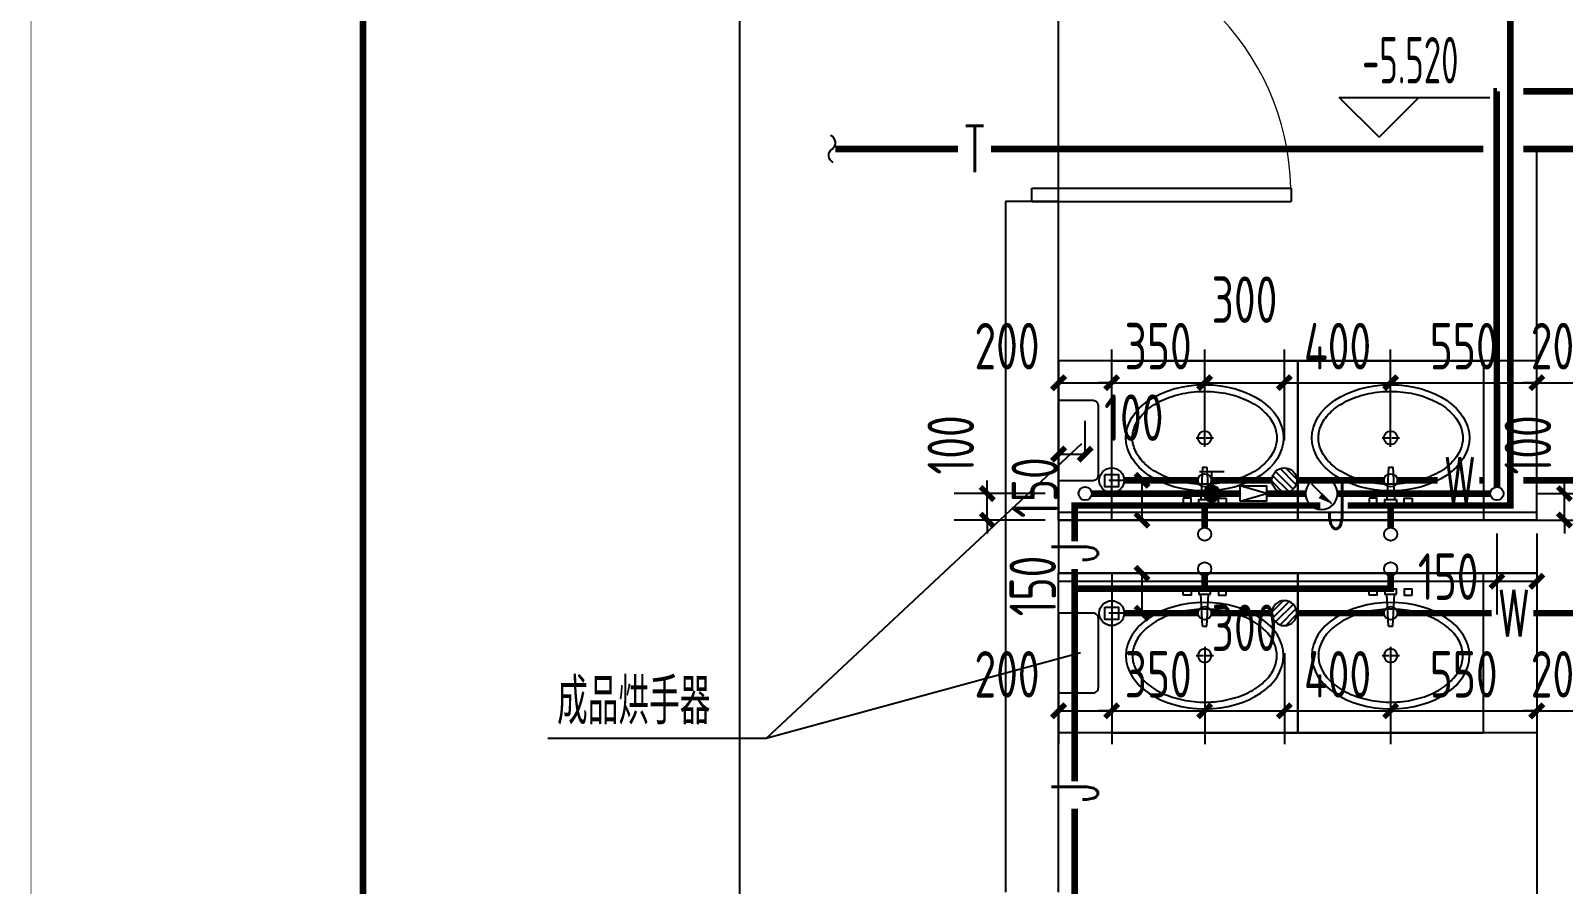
# Model space of a CAD drawing. Extents: x 57845 to 99897, y -155062 to -111524.
# Drawn here: x 57845 to 63614, y -135421 to -132207 of the extents above; entities that cross this region are included whole.
import ezdxf

# ---------------------------------------------------------------- set-up
doc = ezdxf.new("R2010")
doc.units = 0
doc.header["$LTSCALE"] = 1000
doc.header["$MEASUREMENT"] = 0
for name, color, linetype in [('01-标注_标高', 200, 'Continuous'), ('01-标注_符号', 200, 'Continuous'), ('109-34 核心筒$0$A-TECH-SANT', 231, 'Continuous'), ('A-C_门', 150, 'Continuous'), ('A-I_卫-洁具', 241, 'Continuous'), ('A_STR-砌块墙', 121, 'Continuous'), ('EQUIP_地漏', 7, 'Continuous'), ('EQUIP_污水', 7, 'Continuous'), ('EQUIP_给水', 7, 'Continuous'), ('PIPE-中水', 122, 'Continuous'), ('PIPE-污水', 2, 'Continuous'), ('PIPE-给水', 3, 'Continuous'), ('PIPE-通气', 30, 'Continuous'), ('TEXT_污水', 7, 'Continuous'), ('TEXT_给水', 7, 'Continuous'), ('TEXT_通气', 7, 'Continuous'), ('TWT_DIM', 3, 'Continuous'), ('VALVE_给水', 7, 'Continuous'), ('VPIPE-给水', 3, 'Continuous')]:
    doc.layers.add(name, color=color, linetype=linetype)
doc.layers.add('04-不打印_视口', color=5, linetype='Continuous', plot=False)
doc.layers.add('04-不打印_辅助线', color=165, linetype='Continuous', plot=False)
doc.styles.add('_TCH_DIM', font='ROS1', dxfattribs={"width": 0.8, "bigfont": 'JD'})
doc.styles.add('_TCH_DIM_T3', font='ROS1', dxfattribs={"width": 0.8, "bigfont": 'JD'})
doc.styles.add('_TWT_PIPETEXT', font='SIMPLEX', dxfattribs={"width": 0.8, "height": 3.5, "bigfont": 'HZTXT'})
doc.styles.add('样式 1', font='ros.shx', dxfattribs={"width": 0.7, "bigfont": 'jd.shx'})
doc.dimstyles.new('_TWT_ARCH&&50', dxfattribs={"dimtxt": 175, "dimasz": 50, "dimexe": 125, "dimexo": 150, "dimgap": 50, "dimtad": 1, "dimdec": 0, "dimzin": 0, "dimdsep": 46, "dimtxsty": '_TCH_DIM_T3', "dimblk": 'ARCHTICK', "dimcen": 0.09, "dimazin": 2, "dimtfac": 1, "dimtdec": 0, "dimtix": 1, "dimtmove": 2, "dimatfit": 3, "dimfxl": 0, "dimtolj": 1, "dimtzin": 0, "dimarcsym": 0})

# ---------------------------------------------------------------- blocks, each defined once
blk = doc.blocks.new('图框-A1')
for points, const_width in [([(0, 0), (841, 0), (841, 594), (0, 594)], 0.05), ([(766, 584), (25, 584), (25, 10), (766, 10)], 0.5)]:
    blk.add_lwpolyline(points, close=True, dxfattribs=dict(const_width=const_width))
blk = doc.blocks.new('meae')
for p, q in [((-215, 0), (-243.8, 0)), ((-210, 5), (-210, 32.8)), ((-176.7, 0), (-205, 0)), ((-99.5, 8), (21.7, 14.4)), ((-99.5, -8), (-99.5, 8)), ((21.7, -14.4), (21.7, 14.4)), ((-210, -32.3), (-210, -5)), ((-99.5, -8), (21.7, -14.4))]:
    blk.add_line(p, q)
for points in [[(17.2, 81.4), (40, 81.4), (40, 51.4), (17.2, 51.4)], [(21.7, 21.4), (40, 21.4), (40, -21.4), (21.7, -21.4)], [(17.2, -81.4), (40, -81.4), (40, -51.4), (17.2, -51.4)]]:
    blk.add_lwpolyline(points, close=True)
at = {"const_width": 0.84}
blk.add_lwpolyline([(-209.6, -0.1, -1), (-210.4, -0.1, -1)], format="xyb", close=True, dxfattribs=at)
blk.add_circle((-210, 0), 25.2)
blk.add_ellipse((-210, 0), major_axis=(0, -296.8), ratio=0.673766)
at = {"color": 8}
blk.add_open_spline([(-210, -271.8), (-201.6, -271.8), (-193.3, -270.9), (-176.6, -267), (-168.2, -264.1), (-151.7, -256.3), (-143.6, -251.4), (-127.7, -239.7), (-119.9, -232.8), (-105, -217.1), (-97.9, -208.3), (-84.5, -189), (-78.3, -178.5), (-66.9, -156.1), (-61.7, -144.2), (-52.7, -119.1), (-48.8, -106), (-42.4, -79), (-39.9, -65.1), (-36.4, -36.9), (-35.4, -22.5), (-34.8, 6.2), (-35.3, 20.7), (-37.7, 49.2), (-39.6, 63.3), (-45, 90.9), (-48.3, 104.3), (-56.4, 130.2), (-61.1, 142.6), (-71.6, 166.1), (-77.5, 177.1), (-90.2, 197.7), (-97, 207.1), (-111.4, 224.2), (-118.9, 231.8), (-134.5, 245.1), (-142.5, 250.8), (-158.9, 260.1), (-167.2, 263.7), (-183.8, 269), (-192.2, 270.7), (-208.9, 272.2), (-217.3, 271.9), (-234, 269.5), (-242.4, 267.4), (-259, 261.1), (-267.2, 256.9), (-283.4, 246.7), (-291.3, 240.5), (-306.7, 226.3), (-314.1, 218.2), (-328.1, 200.2), (-334.7, 190.4), (-346.9, 169), (-352.4, 157.6), (-362.4, 133.5), (-366.8, 120.8), (-374.2, 94.4), (-377.2, 80.8), (-381.8, 52.9), (-383.4, 38.7), (-385.1, 10.1), (-385.2, -4.4), (-383.9, -33.1), (-382.5, -47.4), (-378.3, -75.4), (-375.4, -89.1), (-368.4, -115.7), (-364.2, -128.5), (-354.5, -153), (-349.1, -164.6), (-337.2, -186.3), (-330.7, -196.4), (-316.9, -214.8), (-309.6, -223.2), (-294.4, -237.9), (-286.5, -244.3), (-270.4, -255.1), (-262.2, -259.5), (-245.6, -266.3), (-237.3, -268.8), (-222.6, -271.3), (-216.3, -271.8), (-210, -271.8)], degree=3, knots=[0, 0, 0, 0, 0.154173, 0.154173, 0.308346, 0.308346, 0.462518, 0.462518, 0.616691, 0.616691, 0.770864, 0.770864, 0.925037, 0.925037, 1.07921, 1.07921, 1.233382, 1.233382, 1.387555, 1.387555, 1.541728, 1.541728, 1.695901, 1.695901, 1.850074, 1.850074, 2.004247, 2.004247, 2.158419, 2.158419, 2.312592, 2.312592, 2.466765, 2.466765, 2.620938, 2.620938, 2.775111, 2.775111, 2.929283, 2.929283, 3.083456, 3.083456, 3.237629, 3.237629, 3.391802, 3.391802, 3.545975, 3.545975, 3.700147, 3.700147, 3.85432, 3.85432, 4.008493, 4.008493, 4.162666, 4.162666, 4.316839, 4.316839, 4.471011, 4.471011, 4.625184, 4.625184, 4.779357, 4.779357, 4.93353, 4.93353, 5.087703, 5.087703, 5.241876, 5.241876, 5.396048, 5.396048, 5.550221, 5.550221, 5.704394, 5.704394, 5.858567, 5.858567, 6.01274, 6.01274, 6.166912, 6.166912, 6.283185, 6.283185, 6.283185, 6.283185], dxfattribs=at)
at = {"layer": '04-不打印_辅助线'}
blk.add_lwpolyline([(-500, -350), (-500, 350), (100, 350), (100, -350)], close=True, dxfattribs=at)
blk = doc.blocks.new('$DorLib2D$00000001')
at = {"ltscale": 0.5}
for p, q in [((0.45, 0.975), (0.5, 0.975)), ((0.45, 0), (0.45, 0.975)), ((0.5, 0), (0.5, 0.975)), ((0.5, 0), (0.45, 0))]:
    blk.add_line(p, q, dxfattribs=at)
at = {"lineweight": 13, "ltscale": 0.5}
blk.add_arc((0.475, 0), 0.975, 91.46928, 180, dxfattribs=at)
blk = doc.blocks.new('11')
at = {"layer": '01-标注_标高'}
for p, q in [((67840.1, -132608.4), (67690.1, -132458.4)), ((67690.1, -132458.4), (68257.3, -132458.4)), ((67840.1, -132608.4), (67990.1, -132458.4))]:
    blk.add_line(p, q, dxfattribs=at)
at = {"layer": '01-标注_符号'}
for p, q in [((66720.7, -133762.8), (65533.4, -134871.4)), ((66716.4, -134548.7), (65533.4, -134871.4)), ((65533.4, -134871.4), (64711.1, -134871.4))]:
    blk.add_line(p, q, dxfattribs=at)
at = {"layer": '04-不打印_视口', "elevation": 0}
blk.add_lwpolyline([(65433.8, -128899.9), (73633.8, -128899.9), (73633.8, -138699.9), (65433.8, -138699.9)], close=True, dxfattribs=at)
at = {"layer": '109-34 核心筒$0$A-TECH-SANT', "elevation": 0}
for points in [[(66633.8, -133899.9), (66763.8, -133899.9, 0.414214), (66783.8, -133879.9), (66783.8, -133619.9, 0.414214), (66763.8, -133599.9), (66633.8, -133599.9)], [(66633.8, -134699.9), (66763.8, -134699.9, 0.414214), (66783.8, -134679.9), (66783.8, -134419.9, 0.414214), (66763.8, -134399.9), (66633.8, -134399.9)]]:
    blk.add_lwpolyline(points, format="xyb", close=True, dxfattribs=at)
at = {"layer": 'A-C_门', "color": 8}
blk.add_line((66633.8, -132849.9, 0), (66633.8, -131849.9, 0), dxfattribs=at)
at = {"layer": 'A-I_卫-洁具', "ltscale": 0.1}
for p, q in [((66633.8, -134019.9, 0), (68433.8, -134019.9, 0)), ((66633.8, -134279.9, 0), (68433.8, -134279.9, 0))]:
    blk.add_line(p, q, dxfattribs=at)
at = {"layer": 'A-I_卫-洁具', "ltscale": 0.1, "elevation": 0}
for points in [[(66633.8, -134049.9), (68433.8, -134049.9), (68433.8, -133449.9), (66633.8, -133449.9)], [(66633.8, -134249.9), (68433.8, -134249.9), (68433.8, -134849.9), (66633.8, -134849.9)]]:
    blk.add_lwpolyline(points, close=True, dxfattribs=at)
at = {"layer": 'A_STR-砌块墙', "color": 8}
for p, q in [((68433.8, -134049.9), (68433.8, -132649.9)), ((68433.8, -132649.9), (68633.8, -132649.9)), ((66633.8, -132849.9), (66433.8, -132849.9)), ((66433.8, -132849.9), (66433.8, -134149.9)), ((66633.8, -134049.9), (66633.8, -132849.9)), ((68433.8, -134049.9), (66633.8, -134049.9)), ((66433.8, -134149.9), (66433.8, -135449.9)), ((68433.8, -134249.9), (66633.8, -134249.9)), ((66633.8, -135449.9), (66633.8, -134249.9)), ((68433.8, -134249.9), (68433.8, -135649.9))]:
    blk.add_line(p, q, dxfattribs=at)
at = {"layer": 'A-C_门', "color": 8, "xscale": -1000, "yscale": -1000, "zscale": 200, "rotation": 89.99999999998768}
blk.add_blockref('$DorLib2D$00000001', (66533.8, -132349.9), dxfattribs=at)
at = {"layer": 'A-I_卫-洁具', "ltscale": 0.1, "rotation": 270}
for p in [(67183.8, -133949.9, 0), (67883.8, -133949.9, 0)]:
    blk.add_blockref('meae', p, dxfattribs=at)
at = {"layer": 'A-I_卫-洁具', "ltscale": 0.1, "xscale": -1, "rotation": 270}
for p in [(67183.8, -134349.9, 0), (67883.8, -134349.9, 0)]:
    blk.add_blockref('meae', p, dxfattribs=at)
at = {"layer": '01-标注_标高', "color": 7, "style": '_TCH_DIM', "width": 0.64}
blk.add_text('-5.520', height=175, dxfattribs=at).set_placement((67776.5, -132405.9))
at = {"layer": '01-标注_符号', "color": 7, "style": '样式 1', "width": 0.7}
blk.add_text('成品烘手器', height=173.64, dxfattribs=at).set_placement((64746.1, -134818.9))
blk = doc.blocks.new('$TwtSys$00000147')
blk.add_circle((0, 0, 0), 1)
blk = doc.blocks.new('$TwtSys$00000141')
for p, q in [((-94, 8), (-10, 92)), ((-94, 8), (-10, 92)), ((-87, -35), (35, 87)), ((-87, -35), (35, 87)), ((-66, -66), (66, 66)), ((-66, -66), (66, 66)), ((-32, -87), (88, 33)), ((-32, -87), (88, 33)), ((11, -92), (92, -11)), ((11, -92), (92, -11))]:
    blk.add_line(p, q)
blk.add_circle((0, 0), 94)
blk.add_circle((0, 0), 94)
blk = doc.blocks.new('_ArchTick')
at = {"color": 0, "linetype": 'ByBlock', "const_width": 0.4}
blk.add_lwpolyline([(-0.5, -0.5), (0.5, 0.5)], dxfattribs=at)
blk = doc.blocks.new('*D252')
at = {"layer": 'Defpoints', "color": 0}
for p in [(62027.9, -134249.9), (62263.7, -134249.9), (62263.7, -134399.9)]:
    blk.add_point(p, dxfattribs=at)
at = {"layer": 'TWT_DIM', "color": 0, "lineweight": -2}
for p, q in [((62113.7, -134249.9), (61902.9, -134249.9)), ((62027.9, -134399.9), (62027.9, -134249.9)), ((62113.7, -134399.9), (61902.9, -134399.9))]:
    blk.add_line(p, q, dxfattribs=at)
at = {"layer": 'TWT_DIM', "color": 0, "lineweight": -2, "xscale": 50, "yscale": 50, "zscale": 50}
for p, rotation in [((62027.9, -134249.9), 90), ((62027.9, -134399.9), 270)]:
    blk.add_blockref('_ArchTick', p, dxfattribs=dict(at, rotation=rotation))
at = {"layer": 'TWT_DIM', "color": 0, "insert": (61616.5, -134297.8), "char_height": 175, "attachment_point": 5, "rotation": 90, "style": '_TCH_DIM_T3'}
blk.add_mtext('\\A1;150', dxfattribs=at)
blk = doc.blocks.new('*D253')
at = {"layer": 'Defpoints', "color": 0}
for p in [(62027.9, -133899.9), (62263.7, -133899.9), (62263.7, -134049.9)]:
    blk.add_point(p, dxfattribs=at)
at = {"layer": 'TWT_DIM', "color": 0, "lineweight": -2}
for p, q in [((62113.7, -133899.9), (61902.9, -133899.9)), ((62027.9, -134049.9), (62027.9, -133899.9)), ((62113.7, -134049.9), (61902.9, -134049.9))]:
    blk.add_line(p, q, dxfattribs=at)
at = {"layer": 'TWT_DIM', "color": 0, "lineweight": -2, "xscale": 50, "yscale": 50, "zscale": 50}
for p, rotation in [((62027.9, -133899.9), 90), ((62027.9, -134049.9), 270)]:
    blk.add_blockref('_ArchTick', p, dxfattribs=dict(at, rotation=rotation))
at = {"layer": 'TWT_DIM', "color": 0, "insert": (61624.3, -133927.4), "char_height": 175, "attachment_point": 5, "rotation": 90, "style": '_TCH_DIM_T3'}
blk.add_mtext('\\A1;150', dxfattribs=at)
blk = doc.blocks.new('*D255')
at = {"layer": 'Defpoints', "color": 0}
for p in [(61913.7, -133532.3), (61713.7, -133899.9), (61913.7, -133899.9)]:
    blk.add_point(p, dxfattribs=at)
at = {"layer": 'TWT_DIM', "color": 0, "lineweight": -2}
for p, q in [((61713.7, -133749.9), (61713.7, -133407.3)), ((61913.7, -133749.9), (61913.7, -133407.3)), ((61713.7, -133532.3), (61913.7, -133532.3))]:
    blk.add_line(p, q, dxfattribs=at)
at = {"layer": 'TWT_DIM', "color": 0, "lineweight": -2, "xscale": 50, "yscale": 50, "zscale": 50, "rotation": 180}
blk.add_blockref('_ArchTick', (61713.7, -133532.3), dxfattribs=at)
at = {"layer": 'TWT_DIM', "color": 0, "lineweight": -2, "xscale": 50, "yscale": 50, "zscale": 50}
blk.add_blockref('_ArchTick', (61913.7, -133532.3), dxfattribs=at)
at = {"layer": 'TWT_DIM', "color": 0, "insert": (61519.7, -133394.8), "char_height": 175, "attachment_point": 5, "style": '_TCH_DIM_T3'}
blk.add_mtext('\\A1;200', dxfattribs=at)
blk = doc.blocks.new('*D256')
at = {"layer": 'Defpoints', "color": 0}
for p in [(62263.7, -133532.3), (61913.7, -133899.9), (62263.7, -133899.9)]:
    blk.add_point(p, dxfattribs=at)
at = {"layer": 'TWT_DIM', "color": 0, "lineweight": -2}
for p, q in [((61913.7, -133749.9), (61913.7, -133407.3)), ((62263.7, -133749.9), (62263.7, -133407.3)), ((61913.7, -133532.3), (61863.7, -133532.3)), ((61913.7, -133532.3), (62263.7, -133532.3)), ((62263.7, -133532.3), (62313.7, -133532.3))]:
    blk.add_line(p, q, dxfattribs=at)
at = {"layer": 'TWT_DIM', "color": 0, "lineweight": -2, "xscale": 50, "yscale": 50, "zscale": 50}
blk.add_blockref('_ArchTick', (61913.7, -133532.3), dxfattribs=at)
at = {"layer": 'TWT_DIM', "color": 0, "lineweight": -2, "xscale": 50, "yscale": 50, "zscale": 50, "rotation": 180}
blk.add_blockref('_ArchTick', (62263.7, -133532.3), dxfattribs=at)
at = {"layer": 'TWT_DIM', "color": 0, "insert": (62088.7, -133394.8), "char_height": 175, "attachment_point": 5, "style": '_TCH_DIM_T3'}
blk.add_mtext('\\A1;350', dxfattribs=at)
blk = doc.blocks.new('*D257')
at = {"layer": 'Defpoints', "color": 0}
for p in [(62563.7, -133532.3), (62263.7, -133899.9), (62563.7, -133899.9)]:
    blk.add_point(p, dxfattribs=at)
at = {"layer": 'TWT_DIM', "color": 0, "lineweight": -2}
for p, q in [((62263.7, -133749.9), (62263.7, -133407.3)), ((62563.7, -133749.9), (62563.7, -133407.3)), ((62263.7, -133532.3), (62563.7, -133532.3))]:
    blk.add_line(p, q, dxfattribs=at)
at = {"layer": 'TWT_DIM', "color": 0, "lineweight": -2, "xscale": 50, "yscale": 50, "zscale": 50, "rotation": 180}
blk.add_blockref('_ArchTick', (62263.7, -133532.3), dxfattribs=at)
at = {"layer": 'TWT_DIM', "color": 0, "lineweight": -2, "xscale": 50, "yscale": 50, "zscale": 50}
blk.add_blockref('_ArchTick', (62563.7, -133532.3), dxfattribs=at)
at = {"layer": 'TWT_DIM', "color": 0, "insert": (62413.7, -133219.8), "char_height": 175, "attachment_point": 5, "style": '_TCH_DIM_T3'}
blk.add_mtext('\\A1;300', dxfattribs=at)
blk = doc.blocks.new('*D258')
at = {"layer": 'Defpoints', "color": 0}
for p in [(62963.7, -133532.3), (62563.7, -133899.9), (62963.7, -133899.9)]:
    blk.add_point(p, dxfattribs=at)
at = {"layer": 'TWT_DIM', "color": 0, "lineweight": -2}
for p, q in [((62563.7, -133749.9), (62563.7, -133407.3)), ((62963.7, -133749.9), (62963.7, -133407.3)), ((62563.7, -133532.3), (62963.7, -133532.3))]:
    blk.add_line(p, q, dxfattribs=at)
at = {"layer": 'TWT_DIM', "color": 0, "lineweight": -2, "xscale": 50, "yscale": 50, "zscale": 50, "rotation": 180}
blk.add_blockref('_ArchTick', (62563.7, -133532.3), dxfattribs=at)
at = {"layer": 'TWT_DIM', "color": 0, "lineweight": -2, "xscale": 50, "yscale": 50, "zscale": 50}
blk.add_blockref('_ArchTick', (62963.7, -133532.3), dxfattribs=at)
at = {"layer": 'TWT_DIM', "color": 0, "insert": (62763.7, -133394.8), "char_height": 175, "attachment_point": 5, "style": '_TCH_DIM_T3'}
blk.add_mtext('\\A1;400', dxfattribs=at)
blk = doc.blocks.new('*D259')
at = {"layer": 'Defpoints', "color": 0}
for p in [(63513.7, -133532.3), (62963.7, -133899.9), (63513.7, -133899.9)]:
    blk.add_point(p, dxfattribs=at)
at = {"layer": 'TWT_DIM', "color": 0, "lineweight": -2}
for p, q in [((62963.7, -133749.9), (62963.7, -133407.3)), ((63513.7, -133749.9), (63513.7, -133407.3)), ((62963.7, -133532.3), (63513.7, -133532.3))]:
    blk.add_line(p, q, dxfattribs=at)
at = {"layer": 'TWT_DIM', "color": 0, "lineweight": -2, "xscale": 50, "yscale": 50, "zscale": 50, "rotation": 180}
blk.add_blockref('_ArchTick', (62963.7, -133532.3), dxfattribs=at)
at = {"layer": 'TWT_DIM', "color": 0, "lineweight": -2, "xscale": 50, "yscale": 50, "zscale": 50}
blk.add_blockref('_ArchTick', (63513.7, -133532.3), dxfattribs=at)
at = {"layer": 'TWT_DIM', "color": 0, "insert": (63238.7, -133394.8), "char_height": 175, "attachment_point": 5, "style": '_TCH_DIM_T3'}
blk.add_mtext('\\A1;550', dxfattribs=at)
blk = doc.blocks.new('*D260')
at = {"layer": 'Defpoints', "color": 0}
for p in [(63713.7, -133532.3), (63513.7, -133899.9), (63713.7, -133899.9)]:
    blk.add_point(p, dxfattribs=at)
at = {"layer": 'TWT_DIM', "color": 0, "lineweight": -2}
for p, q in [((63513.7, -133749.9), (63513.7, -133407.3)), ((63713.7, -133749.9), (63713.7, -133407.3)), ((63513.7, -133532.3), (63463.7, -133532.3)), ((63513.7, -133532.3), (63713.7, -133532.3)), ((63713.7, -133532.3), (63763.7, -133532.3))]:
    blk.add_line(p, q, dxfattribs=at)
at = {"layer": 'TWT_DIM', "color": 0, "lineweight": -2, "xscale": 50, "yscale": 50, "zscale": 50}
blk.add_blockref('_ArchTick', (63513.7, -133532.3), dxfattribs=at)
at = {"layer": 'TWT_DIM', "color": 0, "lineweight": -2, "xscale": 50, "yscale": 50, "zscale": 50, "rotation": 180}
blk.add_blockref('_ArchTick', (63713.7, -133532.3), dxfattribs=at)
at = {"layer": 'TWT_DIM', "color": 0, "insert": (63613.7, -133394.8), "char_height": 175, "attachment_point": 5, "style": '_TCH_DIM_T3'}
blk.add_mtext('\\A1;200', dxfattribs=at)
blk = doc.blocks.new('*D268')
at = {"layer": 'Defpoints', "color": 0}
for p in [(61713.7, -134399.9), (61913.7, -134399.9), (61913.7, -134767.6)]:
    blk.add_point(p, dxfattribs=at)
at = {"layer": 'TWT_DIM', "color": 0, "lineweight": -2}
for p, q in [((61713.7, -134549.9), (61713.7, -134892.6)), ((61913.7, -134549.9), (61913.7, -134892.6)), ((61713.7, -134767.6), (61913.7, -134767.6))]:
    blk.add_line(p, q, dxfattribs=at)
at = {"layer": 'TWT_DIM', "color": 0, "lineweight": -2, "xscale": 50, "yscale": 50, "zscale": 50, "rotation": 180}
blk.add_blockref('_ArchTick', (61713.7, -134767.6), dxfattribs=at)
at = {"layer": 'TWT_DIM', "color": 0, "lineweight": -2, "xscale": 50, "yscale": 50, "zscale": 50}
blk.add_blockref('_ArchTick', (61913.7, -134767.6), dxfattribs=at)
at = {"layer": 'TWT_DIM', "color": 0, "insert": (61519.7, -134630.1), "char_height": 175, "attachment_point": 5, "style": '_TCH_DIM_T3'}
blk.add_mtext('\\A1;200', dxfattribs=at)
blk = doc.blocks.new('*D269')
at = {"layer": 'Defpoints', "color": 0}
for p in [(61913.7, -134399.9), (62263.7, -134399.9), (62263.7, -134767.6)]:
    blk.add_point(p, dxfattribs=at)
at = {"layer": 'TWT_DIM', "color": 0, "lineweight": -2}
for p, q in [((61913.7, -134549.9), (61913.7, -134892.6)), ((62263.7, -134549.9), (62263.7, -134892.6)), ((61913.7, -134767.6), (61863.7, -134767.6)), ((61913.7, -134767.6), (62263.7, -134767.6)), ((62263.7, -134767.6), (62313.7, -134767.6))]:
    blk.add_line(p, q, dxfattribs=at)
at = {"layer": 'TWT_DIM', "color": 0, "lineweight": -2, "xscale": 50, "yscale": 50, "zscale": 50}
blk.add_blockref('_ArchTick', (61913.7, -134767.6), dxfattribs=at)
at = {"layer": 'TWT_DIM', "color": 0, "lineweight": -2, "xscale": 50, "yscale": 50, "zscale": 50, "rotation": 180}
blk.add_blockref('_ArchTick', (62263.7, -134767.6), dxfattribs=at)
at = {"layer": 'TWT_DIM', "color": 0, "insert": (62088.7, -134630.1), "char_height": 175, "attachment_point": 5, "style": '_TCH_DIM_T3'}
blk.add_mtext('\\A1;350', dxfattribs=at)
blk = doc.blocks.new('*D270')
at = {"layer": 'Defpoints', "color": 0}
for p in [(62263.7, -134399.9), (62563.7, -134399.9), (62563.7, -134767.6)]:
    blk.add_point(p, dxfattribs=at)
at = {"layer": 'TWT_DIM', "color": 0, "lineweight": -2}
for p, q in [((62263.7, -134549.9), (62263.7, -134892.6)), ((62563.7, -134549.9), (62563.7, -134892.6)), ((62263.7, -134767.6), (62563.7, -134767.6))]:
    blk.add_line(p, q, dxfattribs=at)
at = {"layer": 'TWT_DIM', "color": 0, "lineweight": -2, "xscale": 50, "yscale": 50, "zscale": 50, "rotation": 180}
blk.add_blockref('_ArchTick', (62263.7, -134767.6), dxfattribs=at)
at = {"layer": 'TWT_DIM', "color": 0, "lineweight": -2, "xscale": 50, "yscale": 50, "zscale": 50}
blk.add_blockref('_ArchTick', (62563.7, -134767.6), dxfattribs=at)
at = {"layer": 'TWT_DIM', "color": 0, "insert": (62413.7, -134455.1), "char_height": 175, "attachment_point": 5, "style": '_TCH_DIM_T3'}
blk.add_mtext('\\A1;300', dxfattribs=at)
blk = doc.blocks.new('*D271')
at = {"layer": 'Defpoints', "color": 0}
for p in [(62563.7, -134399.9), (62963.7, -134399.9), (62963.7, -134767.6)]:
    blk.add_point(p, dxfattribs=at)
at = {"layer": 'TWT_DIM', "color": 0, "lineweight": -2}
for p, q in [((62563.7, -134549.9), (62563.7, -134892.6)), ((62963.7, -134549.9), (62963.7, -134892.6)), ((62563.7, -134767.6), (62963.7, -134767.6))]:
    blk.add_line(p, q, dxfattribs=at)
at = {"layer": 'TWT_DIM', "color": 0, "lineweight": -2, "xscale": 50, "yscale": 50, "zscale": 50, "rotation": 180}
blk.add_blockref('_ArchTick', (62563.7, -134767.6), dxfattribs=at)
at = {"layer": 'TWT_DIM', "color": 0, "lineweight": -2, "xscale": 50, "yscale": 50, "zscale": 50}
blk.add_blockref('_ArchTick', (62963.7, -134767.6), dxfattribs=at)
at = {"layer": 'TWT_DIM', "color": 0, "insert": (62763.7, -134630.1), "char_height": 175, "attachment_point": 5, "style": '_TCH_DIM_T3'}
blk.add_mtext('\\A1;400', dxfattribs=at)
blk = doc.blocks.new('*D272')
at = {"layer": 'Defpoints', "color": 0}
for p in [(62963.7, -134399.9), (63513.7, -134399.9), (63513.7, -134767.6)]:
    blk.add_point(p, dxfattribs=at)
at = {"layer": 'TWT_DIM', "color": 0, "lineweight": -2}
for p, q in [((62963.7, -134549.9), (62963.7, -134892.6)), ((63513.7, -134549.9), (63513.7, -134892.6)), ((62963.7, -134767.6), (63513.7, -134767.6))]:
    blk.add_line(p, q, dxfattribs=at)
at = {"layer": 'TWT_DIM', "color": 0, "lineweight": -2, "xscale": 50, "yscale": 50, "zscale": 50, "rotation": 180}
blk.add_blockref('_ArchTick', (62963.7, -134767.6), dxfattribs=at)
at = {"layer": 'TWT_DIM', "color": 0, "lineweight": -2, "xscale": 50, "yscale": 50, "zscale": 50}
blk.add_blockref('_ArchTick', (63513.7, -134767.6), dxfattribs=at)
at = {"layer": 'TWT_DIM', "color": 0, "insert": (63238.7, -134630.1), "char_height": 175, "attachment_point": 5, "style": '_TCH_DIM_T3'}
blk.add_mtext('\\A1;550', dxfattribs=at)
blk = doc.blocks.new('*D273')
at = {"layer": 'Defpoints', "color": 0}
for p in [(63513.7, -134399.9), (63713.7, -134399.9), (63713.7, -134767.6)]:
    blk.add_point(p, dxfattribs=at)
at = {"layer": 'TWT_DIM', "color": 0, "lineweight": -2}
for p, q in [((63513.7, -134549.9), (63513.7, -134892.6)), ((63713.7, -134549.9), (63713.7, -134892.6)), ((63513.7, -134767.6), (63463.7, -134767.6)), ((63513.7, -134767.6), (63713.7, -134767.6)), ((63713.7, -134767.6), (63763.7, -134767.6))]:
    blk.add_line(p, q, dxfattribs=at)
at = {"layer": 'TWT_DIM', "color": 0, "lineweight": -2, "xscale": 50, "yscale": 50, "zscale": 50}
blk.add_blockref('_ArchTick', (63513.7, -134767.6), dxfattribs=at)
at = {"layer": 'TWT_DIM', "color": 0, "lineweight": -2, "xscale": 50, "yscale": 50, "zscale": 50, "rotation": 180}
blk.add_blockref('_ArchTick', (63713.7, -134767.6), dxfattribs=at)
at = {"layer": 'TWT_DIM', "color": 0, "insert": (63613.7, -134630.1), "char_height": 175, "attachment_point": 5, "style": '_TCH_DIM_T3'}
blk.add_mtext('\\A1;200', dxfattribs=at)
blk = doc.blocks.new('$TwtSys$00000132')
at = {"elevation": 0}
blk.add_lwpolyline([(7, -101, -0.575183), (0, 0, 0.604745), (-11, 101, 16.924828)], format="xyb", dxfattribs=at)
blk = doc.blocks.new('$TwtSys$00000136')
at = {"elevation": 0}
blk.add_lwpolyline([(-51, 45), (51, 45), (51, -49), (-51, -49)], close=True, dxfattribs=at)
blk.add_circle((0, 0, 0), 93.8)
blk = doc.blocks.new('$VALVE$00000301')
for points in [[(-125, 72), (125, 0), (-125, -72)], [(-125, 72), (-125, -72), (125, -72), (125, 72), (-125, 72)]]:
    blk.add_lwpolyline(points)
for p in [(-125, 0), (125, 0)]:
    blk.add_point(p)
blk = doc.blocks.new('$VALVE$00000742')
blk.add_line((-93, -93), (93, 93))
blk.add_lwpolyline([(93, 93, 0, 50, 0), (-13, 22, 50, 50, 0)], format="xyseb")
blk.add_circle((0, 0), 150)
for p in [(-150, 0), (150, 0)]:
    blk.add_point(p)
blk = doc.blocks.new('$VALVE$00000497')
for p, q in [((77.8, 138.2), (-77.8, 138.2)), ((0, 50), (0, 138.2))]:
    blk.add_line(p, q)
at = {"const_width": 49.6}
blk.add_lwpolyline([(24.8, 0, 1), (-24.8, 0, 1)], format="xyb", close=True, dxfattribs=at)
blk.add_circle((0, 0), 50)
blk = doc.blocks.new('*D352')
at = {"layer": 'Defpoints', "color": 0}
for p in [(61813.7, -133801.4), (61713.7, -133949.9), (61813.7, -133949.9)]:
    blk.add_point(p, dxfattribs=at)
at = {"layer": 'TWT_DIM', "color": 0, "lineweight": -2}
for p, q in [((61713.7, -133799.9), (61713.7, -133676.4)), ((61813.7, -133799.9), (61813.7, -133676.4)), ((61713.7, -133801.4), (61813.7, -133801.4))]:
    blk.add_line(p, q, dxfattribs=at)
at = {"layer": 'TWT_DIM', "color": 0, "lineweight": -2, "xscale": 50, "yscale": 50, "zscale": 50, "rotation": 180}
blk.add_blockref('_ArchTick', (61713.7, -133801.4), dxfattribs=at)
at = {"layer": 'TWT_DIM', "color": 0, "lineweight": -2, "xscale": 50, "yscale": 50, "zscale": 50}
blk.add_blockref('_ArchTick', (61813.7, -133801.4), dxfattribs=at)
at = {"layer": 'TWT_DIM', "color": 0, "insert": (61997.1, -133663.9), "char_height": 175, "attachment_point": 5, "style": '_TCH_DIM_T3'}
blk.add_mtext('\\A1;100', dxfattribs=at)
blk = doc.blocks.new('*D353')
at = {"layer": 'Defpoints', "color": 0}
for p in [(61445.5, -133949.9), (61813.7, -133949.9), (61813.7, -134049.9)]:
    blk.add_point(p, dxfattribs=at)
at = {"layer": 'TWT_DIM', "color": 0, "lineweight": -2}
for p, q in [((61445.5, -133949.9), (61445.5, -133899.9)), ((61663.7, -133949.9), (61320.5, -133949.9)), ((61445.5, -134049.9), (61445.5, -133949.9)), ((61663.7, -134049.9), (61320.5, -134049.9)), ((61445.5, -134049.9), (61445.5, -134099.9))]:
    blk.add_line(p, q, dxfattribs=at)
at = {"layer": 'TWT_DIM', "color": 0, "lineweight": -2, "xscale": 50, "yscale": 50, "zscale": 50}
for p, rotation in [((61445.5, -133949.9), 270), ((61445.5, -134049.9), 90)]:
    blk.add_blockref('_ArchTick', p, dxfattribs=dict(at, rotation=rotation))
at = {"layer": 'TWT_DIM', "color": 0, "insert": (61308, -133766.6), "char_height": 175, "attachment_point": 5, "rotation": 90, "style": '_TCH_DIM_T3'}
blk.add_mtext('\\A1;100', dxfattribs=at)
blk = doc.blocks.new('*D354')
at = {"layer": 'Defpoints', "color": 0}
for p in [(63363.7, -133949.9), (63617.8, -133949.9), (63363.7, -134049.9)]:
    blk.add_point(p, dxfattribs=at)
at = {"layer": 'TWT_DIM', "color": 0, "lineweight": -2}
for p, q in [((63617.8, -133949.9), (63617.8, -133899.9)), ((63513.7, -133949.9), (63742.8, -133949.9)), ((63617.8, -134049.9), (63617.8, -133949.9)), ((63513.7, -134049.9), (63742.8, -134049.9)), ((63617.8, -134049.9), (63617.8, -134099.9))]:
    blk.add_line(p, q, dxfattribs=at)
at = {"layer": 'TWT_DIM', "color": 0, "lineweight": -2, "xscale": 50, "yscale": 50, "zscale": 50}
for p, rotation in [((63617.8, -133949.9), 270), ((63617.8, -134049.9), 90)]:
    blk.add_blockref('_ArchTick', p, dxfattribs=dict(at, rotation=rotation))
at = {"layer": 'TWT_DIM', "color": 0, "insert": (63480.3, -133766.6), "char_height": 175, "attachment_point": 5, "rotation": 90, "style": '_TCH_DIM_T3'}
blk.add_mtext('\\A1;100', dxfattribs=at)
blk = doc.blocks.new('*D355')
at = {"layer": 'Defpoints', "color": 0}
for p in [(63363.7, -133949.9), (63513.7, -133949.9), (63513.7, -134279.9)]:
    blk.add_point(p, dxfattribs=at)
at = {"layer": 'TWT_DIM', "color": 0, "lineweight": -2}
for p, q in [((63363.7, -134099.9), (63363.7, -134404.9)), ((63513.7, -134099.9), (63513.7, -134404.9)), ((63363.7, -134279.9), (63513.7, -134279.9))]:
    blk.add_line(p, q, dxfattribs=at)
at = {"layer": 'TWT_DIM', "color": 0, "lineweight": -2, "xscale": 50, "yscale": 50, "zscale": 50, "rotation": 180}
blk.add_blockref('_ArchTick', (63363.7, -134279.9), dxfattribs=at)
at = {"layer": 'TWT_DIM', "color": 0, "lineweight": -2, "xscale": 50, "yscale": 50, "zscale": 50}
blk.add_blockref('_ArchTick', (63513.7, -134279.9), dxfattribs=at)
at = {"layer": 'TWT_DIM', "color": 0, "insert": (63180.4, -134262.4), "char_height": 175, "attachment_point": 5, "style": '_TCH_DIM_T3'}
blk.add_mtext('\\A1;150', dxfattribs=at)

msp = doc.modelspace()

# ---------------------------------------------------------------- hatches: boundary and pattern name
at = {"layer": 'PIPE-中水', "linetype": 'Continuous'}
for points in [[(63362.6, -132436), (63350.1, -132436), (63350.1, -132423.5)], [(63362.6, -132436), (63362.6, -132423.5), (63350.1, -132423.5)]]:
    msp.add_hatch(color=256, dxfattribs=at).paths.add_polyline_path(points)
at = {"layer": 'PIPE-给水', "linetype": 'Continuous'}
for points in [[(61774.4, -133994.6), (61774.4, -133982.1), (61761.9, -133982.1)], [(61774.4, -133994.6), (61761.9, -133994.6), (61761.9, -133982.1)], [(63413.7, -133994.6), (63413.7, -134007.1), (63426.2, -134007.1)], [(63413.7, -133994.6), (63426.2, -133994.6), (63426.2, -134007.1)], [(62963.7, -134307.2), (62976.2, -134307.2), (62976.2, -134319.7)], [(62963.7, -134307.2), (62963.7, -134319.7), (62976.2, -134319.7)]]:
    msp.add_hatch(color=256, dxfattribs=at).paths.add_polyline_path(points)

# ---------------------------------------------------------------- linework, layer by layer
msp.add_line((61713.7, -134049.9, 0), (61713.7, -134249.9))
at = {"layer": 'PIPE-中水', "linetype": 'Continuous', "ltscale": 0.5, "const_width": 25}
for points in [[(63363.7, -133924.9), (63362.6, -132436)], [(63362.6, -132436), (63363.7, -132436)], [(63463.7, -132436), (63728.9, -132436)], [(62397, -133949.9), (61838.7, -133949.9)], [(62643.4, -133949.9), (62496.9, -133949.9)], [(63338.7, -133949.9), (62763.4, -133949.9)]]:
    msp.add_lwpolyline(points, dxfattribs=at)
at = {"layer": 'PIPE-中水', "linetype": 'Continuous'}
for centre in [(61813.7, -133949.9), (63363.7, -133949.9)]:
    msp.add_circle(centre, 25, dxfattribs=at)
at = {"layer": 'PIPE-污水', "linetype": 'Continuous', "ltscale": 0.5, "const_width": 25}
for points in [[(61960.7, -133899.9), (62238.7, -133899.9)], [(62288.7, -133899.9), (62516.7, -133899.9)], [(62610.7, -133899.9), (62938.7, -133899.9)], [(62988.7, -133899.9), (63141.2, -133899.9)], [(63297.8, -133899.9), (63313.7, -133899.9)], [(63463.7, -133899.9), (63728.9, -133899.9)], [(61960.7, -134399.9), (62238.7, -134399.9)], [(62288.7, -134399.9), (62516.7, -134399.9)], [(62610.7, -134399.9), (62938.7, -134399.9)], [(62988.7, -134399.9), (63344.5, -134399.9)], [(63501.2, -134399.9), (63728.9, -134399.9)]]:
    msp.add_lwpolyline(points, dxfattribs=at)
at = {"layer": 'PIPE-给水', "linetype": 'Continuous', "ltscale": 0.5, "const_width": 25}
for points in [[(63413.7, -131329.9), (63413.7, -133994.6)], [(61774.4, -133994.6), (62263.7, -133994.6)], [(61774.4, -133994.6), (61774.4, -134130)], [(62263.7, -133994.6), (62263.7, -134077.4)], [(62263.7, -133994.6), (62698.8, -133994.6)], [(62802.1, -133994.6), (62963.7, -133994.6)], [(62963.7, -133994.6), (62963.7, -134077.4)], [(62963.7, -133994.6), (63413.7, -133994.6)], [(61774.4, -134233.3), (61774.4, -134307.2)], [(62263.7, -134307.2), (62263.7, -134258.4)], [(62963.7, -134307.2), (62963.7, -134258.4)], [(61774.4, -134307.2), (62263.7, -134307.2)], [(61774.4, -134307.2), (61774.4, -135032.9)], [(62263.7, -134307.2), (62963.7, -134307.2)], [(61774.4, -135136.3), (61774.4, -135853.8)]]:
    msp.add_lwpolyline(points, dxfattribs=at)
at = {"layer": 'PIPE-通气', "linetype": 'Continuous', "ltscale": 0.5, "const_width": 25}
for points in [[(60874, -132652.7), (61334.6, -132652.7)], [(61459.3, -132652.7), (63312.8, -132652.7)], [(63463.7, -132652.7), (63775.9, -132652.7)]]:
    msp.add_lwpolyline(points, dxfattribs=at)
at = {"layer": 'VPIPE-给水', "linetype": 'Continuous'}
for centre in [(62263.7, -134102.4), (62963.7, -134102.4), (62263.7, -134233.4), (62963.7, -134233.4)]:
    msp.add_circle(centre, 25, dxfattribs=at)

# ---------------------------------------------------------------- block references
at = {"xscale": 50, "yscale": 50, "zscale": 50}
msp.add_blockref('图框-A1', (57845.8, -155061.2), dxfattribs=at)
at = {"layer": 'EQUIP_地漏', "xscale": 0.5, "zscale": 0.5}
for p, yscale, rotation in [((62563.7, -133899.9), 0.5, 90), ((62563.7, -134399.9), -0.5, 270)]:
    msp.add_blockref('$TwtSys$00000141', p, dxfattribs=dict(at, yscale=yscale, rotation=rotation))
at = {"layer": 'EQUIP_污水'}
for name, p, xscale, yscale, zscale in [('$TwtSys$00000136', (61913.7, -133899.9), 0.5, 0.5, 0.5), ('$TwtSys$00000136', (61913.7, -134399.9), 0.5, 0.5, 0.5), ('$TwtSys$00000147', (62263.7, -134399.9), 25, 25, 25), ('$TwtSys$00000147', (62963.7, -134399.9), 25, 25, 25)]:
    msp.add_blockref(name, p, dxfattribs=dict(at, xscale=xscale, yscale=yscale, zscale=zscale))
at = {"layer": 'EQUIP_污水', "xscale": 25, "yscale": 25, "zscale": 25, "rotation": 180}
for p in [(62263.7, -133899.9), (62963.7, -133899.9)]:
    msp.add_blockref('$TwtSys$00000147', p, dxfattribs=at)
at = {"layer": 'EQUIP_给水', "xscale": 0.5, "yscale": 0.5, "zscale": 0.5}
msp.add_blockref('$TwtSys$00000132', (60861.3, -132652.7), dxfattribs=at)
at = {"layer": 'PIPE-给水', "linetype": 'Continuous'}
msp.add_blockref('11', (-4920.1, 0), dxfattribs=at)
at = {"layer": 'VALVE_给水', "rotation": 179.9999999998176}
for name, p, xscale, yscale, zscale in [('$VALVE$00000497', (62290.3, -133949.9), 0.6, -0.6, 0.6), ('$VALVE$00000742', (62703.4, -133949.9), -0.4, 0.4, 0.4), ('$VALVE$00000301', (62446.9, -133949.9), -0.4, 0.4, 0.4)]:
    msp.add_blockref(name, p, dxfattribs=dict(at, xscale=xscale, yscale=yscale, zscale=zscale))

# ---------------------------------------------------------------- texts
at = {"layer": 'TEXT_污水', "style": '_TWT_PIPETEXT', "width": 0.64}
for p in [(63166.2, -133987.4), (63369.5, -134487.4)]:
    msp.add_text('W', height=175, dxfattribs=at).set_placement(p)
at = {"layer": 'TEXT_给水', "style": '_TWT_PIPETEXT', "width": 0.64}
msp.add_text('J', height=175, dxfattribs=at).set_placement((62723.8, -134082.1))
for p in [(61861.9, -134208.3), (61861.9, -135111.3)]:
    msp.add_text('J', height=175, rotation=90, dxfattribs=at).set_placement(p)
at = {"layer": 'TEXT_通气', "style": '_TWT_PIPETEXT', "width": 0.64}
msp.add_text('T', height=175, dxfattribs=at).set_placement((61359.6, -132740.2))

# ---------------------------------------------------------------- dimensions: what is measured, and where the dimension line sits
at = {"layer": 'TWT_DIM'}
for base, p1, p2, angle, text, picture, middle in [((62563.7, -133532.3), (62263.7, -133899.9), (62563.7, -133899.9), 0, '300', '*D257', (62413.7, -133219.8)), ((61913.7, -133532.3), (61713.7, -133899.9), (61913.7, -133899.9), 0, '200', '*D255', (61519.7, -133394.8)), ((61813.7, -133801.4), (61713.7, -133949.9), (61813.7, -133949.9), 360, '100', '*D352', (61997.1, -133663.9)), ((61445.5, -133949.9), (61813.7, -134049.9), (61813.7, -133949.9), 90, '100', '*D353', (61308, -133766.6)), ((63617.8, -133949.9), (63363.7, -134049.9), (63363.7, -133949.9), 90, '100', '*D354', (63480.3, -133766.6)), ((62027.9, -133899.9), (62263.7, -134049.9), (62263.7, -133899.9), 90, '150', '*D253', (61624.3, -133927.4)), ((63513.7, -134279.9), (63363.7, -133949.9), (63513.7, -133949.9), 360, '150', '*D355', (63180.4, -134262.4)), ((62027.9, -134249.9), (62263.7, -134399.9), (62263.7, -134249.9), 90, '150', '*D252', (61616.5, -134297.8)), ((62563.7, -134767.6), (62263.7, -134399.9), (62563.7, -134399.9), 360, '300', '*D270', (62413.7, -134455.1)), ((61913.7, -134767.6), (61713.7, -134399.9), (61913.7, -134399.9), 360, '200', '*D268', (61519.7, -134630.1))]:
    dim = msp.add_linear_dim(base=base, p1=p1, p2=p2, angle=angle, text=text, dimstyle='_TWT_ARCH&&50', dxfattribs=at)
    dim.commit()
    dim.dimension.update_dxf_attribs({"geometry": picture, "text_midpoint": middle, "dimtype": 161})
for p1, p2, distance, text, picture, middle in [((61913.7, -133899.9), (62263.7, -133899.9), 367.6, '350', '*D256', (62088.7, -133394.8)), ((62563.7, -133899.9), (62963.7, -133899.9), 367.6, '400', '*D258', (62763.7, -133394.8)), ((62963.7, -133899.9), (63513.7, -133899.9), 367.6, '550', '*D259', (63238.7, -133394.8)), ((63513.7, -133899.9), (63713.7, -133899.9), 367.6, '200', '*D260', (63613.7, -133394.8)), ((61913.7, -134399.9), (62263.7, -134399.9), -367.6, '350', '*D269', (62088.7, -134630.1)), ((62563.7, -134399.9), (62963.7, -134399.9), -367.6, '400', '*D271', (62763.7, -134630.1)), ((62963.7, -134399.9), (63513.7, -134399.9), -367.6, '550', '*D272', (63238.7, -134630.1)), ((63513.7, -134399.9), (63713.7, -134399.9), -367.6, '200', '*D273', (63613.7, -134630.1))]:
    dim = msp.add_aligned_dim(p1=p1, p2=p2, distance=distance, text=text, dimstyle='_TWT_ARCH&&50', dxfattribs=at)
    dim.commit()
    dim.dimension.update_dxf_attribs({"geometry": picture, "text_midpoint": middle})

doc.saveas('drawing.dxf')
